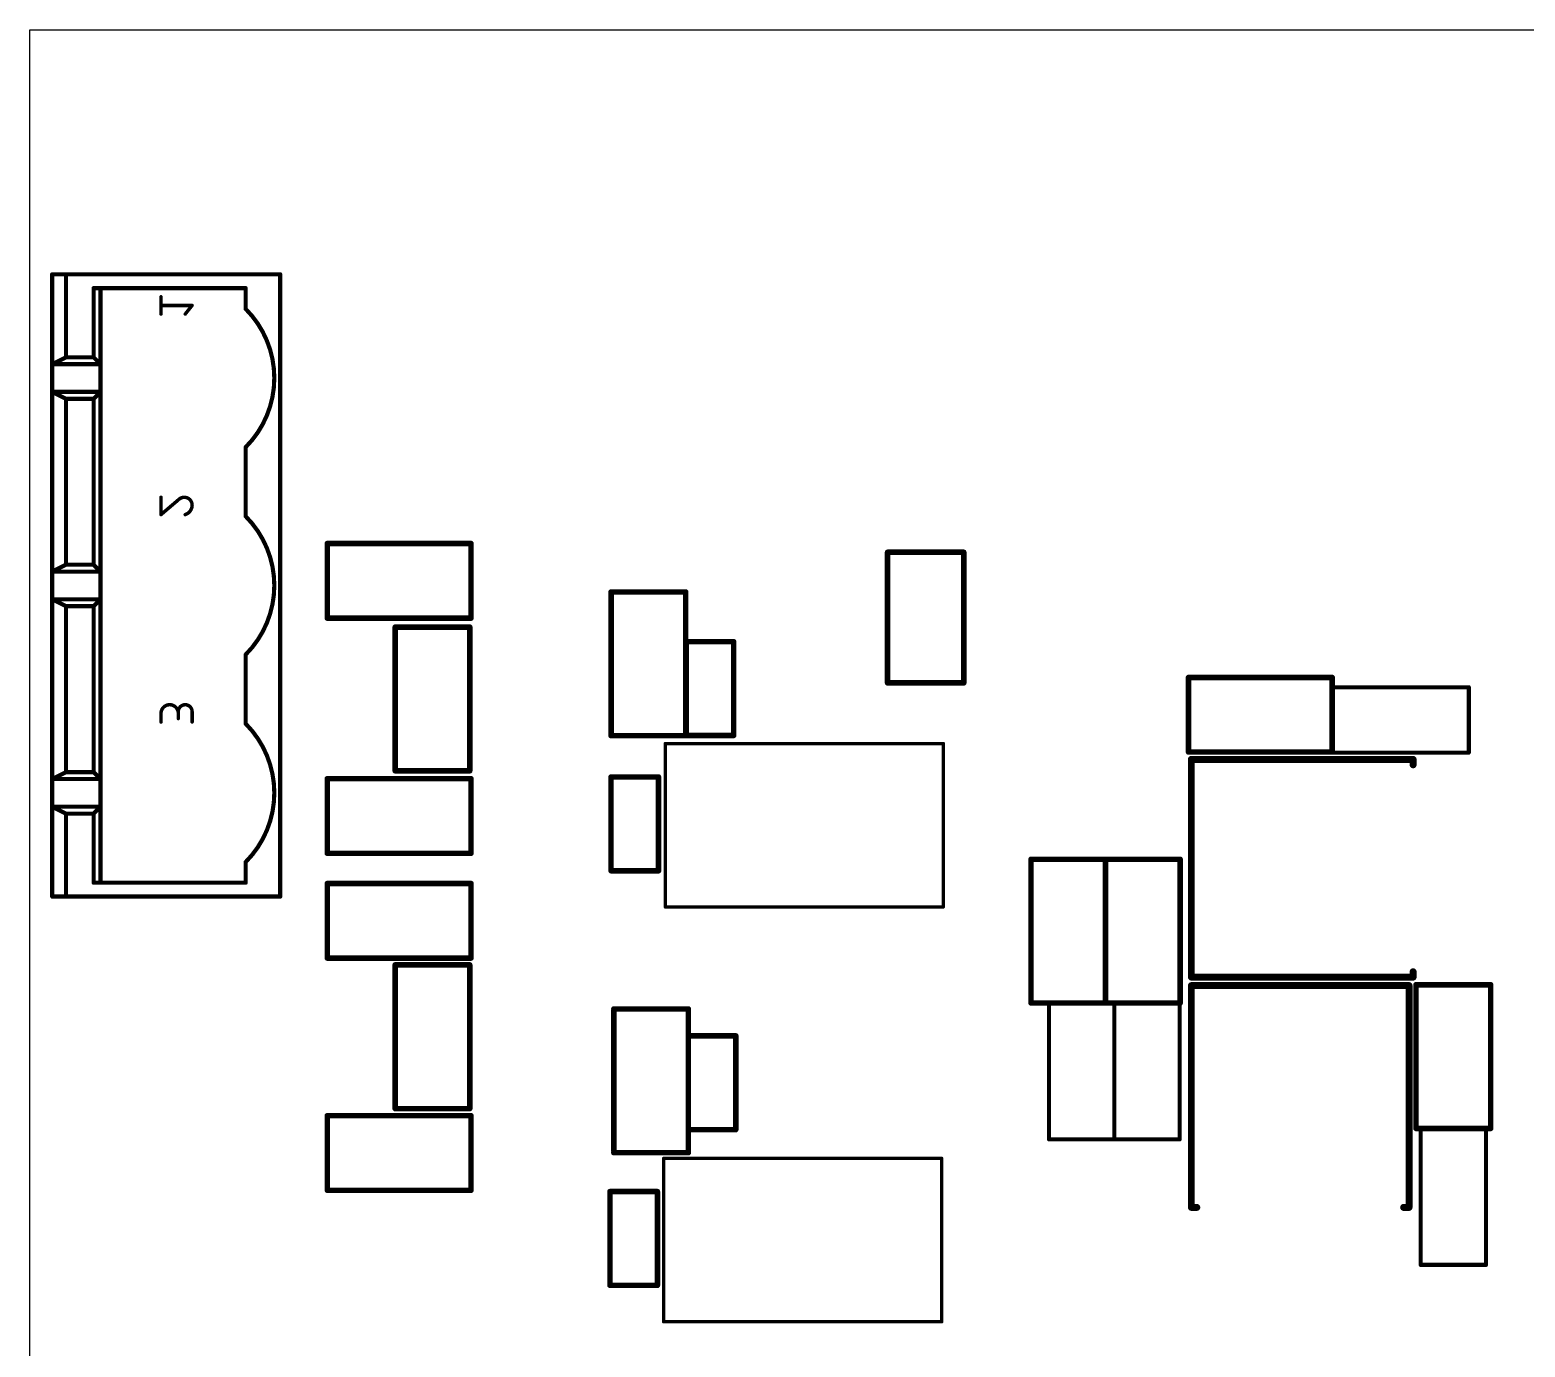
# Model space of a CAD drawing. Extents: x 0 to 96.5, y 0 to 86.8.
# Drawn here: x 0 to 54.9, y 38.4 to 86.8 of the extents above; entities that cross this region are included whole.
import ezdxf

# ---------------------------------------------------------------- set-up
doc = ezdxf.new("R2010")
doc.units = 0
doc.layers.add('22', color=20, linetype='CONTINUOUS')
doc.layers.add('3', color=63, linetype='CONTINUOUS')

msp = doc.modelspace()

# ---------------------------------------------------------------- linework, layer by layer
at = {"layer": '22'}
for points, const_width in [([(1.326, 77.79), (0.818, 77.79)], 0.1524), ([(0.818, 77.79), (0.818, 74.488)], 0.1524), ([(9.2, 77.79), (1.326, 77.79)], 0.1524), ([(1.326, 77.79), (1.326, 74.742)], 0.1524), ([(9.2, 54.93), (9.2, 77.79)], 0.1524), ([(2.596, 77.282), (2.342, 77.282)], 0.1524), ([(2.342, 77.282), (2.342, 74.742)], 0.1524), ([(2.596, 77.282), (2.596, 74.488)], 0.1524), ([(7.93, 77.282), (2.596, 77.282)], 0.1524), ([(4.8185, 76.3295), (4.8185, 76.9645)], 0.127), ([(7.93, 76.52), (7.93, 77.282)], 0.1524), ([(5.9615, 76.647), (4.8185, 76.647)], 0.127), ([(5.7075, 76.3295), (5.9615, 76.647)], 0.127), ([(1.326, 74.742), (0.818, 74.488)], 0.1524), ([(2.342, 74.742), (1.326, 74.742)], 0.1524), ([(2.342, 74.742), (2.596, 74.488)], 0.1524), ([(0.818, 74.488), (0.818, 73.472)], 0.1524), ([(2.596, 74.488), (0.818, 74.488)], 0.1524), ([(2.596, 74.488), (2.596, 73.472)], 0.1524), ([(0.818, 73.472), (0.818, 66.868)], 0.1524), ([(0.818, 73.472), (2.596, 73.472)], 0.1524), ([(1.326, 73.218), (0.818, 73.472)], 0.1524), ([(2.342, 73.218), (1.326, 73.218)], 0.1524), ([(1.326, 73.218), (1.326, 67.122)], 0.1524), ([(2.342, 73.218), (2.596, 73.472)], 0.1524), ([(2.342, 67.122), (2.342, 73.218)], 0.1524), ([(2.596, 73.472), (2.596, 66.868)], 0.1524), ([(7.93, 68.9), (7.93, 71.44)], 0.1524), ([(4.8185, 68.9635), (4.8185, 69.5985)], 0.127), ([(5.4535, 69.5033), (4.8185, 68.9635)], 0.127), ([(16.21, 67.9), (10.93, 67.9)], 0.2032), ([(10.93, 67.9), (10.93, 65.16)], 0.2032), ([(16.21, 65.16), (16.21, 67.9)], 0.2032), ([(34.32, 67.58), (31.52, 67.58)], 0.2032), ([(31.52, 67.58), (31.52, 62.78)], 0.2032), ([(34.32, 62.78), (34.32, 67.58)], 0.2032), ([(1.326, 67.122), (0.818, 66.868)], 0.1524), ([(1.326, 67.122), (2.342, 67.122)], 0.1524), ([(2.342, 67.122), (2.596, 66.868)], 0.1524), ([(0.818, 66.868), (0.818, 65.852)], 0.1524), ([(2.596, 66.868), (0.818, 66.868)], 0.1524), ([(2.596, 66.868), (2.596, 65.852)], 0.1524), ([(24.1, 66.12), (21.36, 66.12)], 0.2032), ([(21.36, 66.053), (21.36, 60.907)], 0.2032), ([(21.36, 66.12), (21.36, 66.053)], 0.15), ([(24.1, 60.84), (24.1, 66.053)], 0.2032), ([(24.1, 66.053), (24.1, 66.12)], 0.15), ([(0.818, 65.852), (0.818, 59.248)], 0.1524), ([(2.596, 65.852), (0.818, 65.852)], 0.1524), ([(0.818, 65.852), (1.326, 65.598)], 0.1524), ([(1.326, 65.598), (2.342, 65.598)], 0.1524), ([(1.326, 65.598), (1.326, 59.502)], 0.1524), ([(2.342, 65.598), (2.596, 65.852)], 0.1524), ([(2.342, 59.502), (2.342, 65.598)], 0.1524), ([(2.596, 65.852), (2.596, 59.248)], 0.1524), ([(10.93, 65.16), (16.21, 65.16)], 0.2032), ([(16.165, 64.83), (13.425, 64.83)], 0.2032), ([(13.425, 64.83), (13.425, 59.55)], 0.2032), ([(16.165, 59.55), (16.165, 64.83)], 0.2032), ([(25.863, 64.293), (24.117, 64.293)], 0.2), ([(24.117, 64.293), (24.117, 60.847)], 0.2), ([(25.863, 60.847), (25.863, 64.293)], 0.2), ([(7.93, 61.28), (7.93, 63.82)], 0.1524), ([(31.52, 62.78), (34.32, 62.78)], 0.2032), ([(47.86, 62.98), (42.58, 62.98)], 0.2032), ([(42.58, 62.98), (42.58, 60.24)], 0.2032), ([(47.86, 60.24), (47.86, 62.98)], 0.2032), ([(52.88, 62.62), (47.88, 62.62)], 0.1524), ([(47.88, 62.62), (47.88, 60.22)], 0.1524), ([(52.88, 60.22), (52.88, 62.62)], 0.1524), ([(4.8185, 61.3435), (4.8185, 61.661)], 0.127), ([(5.4535, 61.7245), (5.4535, 61.4705)], 0.127), ([(5.9615, 61.3435), (5.9615, 61.7245)], 0.127), ([(21.36, 60.84), (24.1, 60.84)], 0.2032), ([(21.36, 60.907), (21.36, 60.84)], 0.15), ([(23.352, 54.55), (23.352, 60.55)], 0.127), ([(23.352, 60.55), (33.568, 60.55)], 0.127), ([(24.117, 60.847), (25.863, 60.847)], 0.2), ([(33.568, 60.55), (33.568, 54.55)], 0.127), ([(42.58, 60.24), (47.86, 60.24)], 0.2032), ([(50.835, 59.97), (42.685, 59.97)], 0.254), ([(42.685, 59.97), (42.685, 51.97)], 0.254), ([(47.88, 60.22), (52.88, 60.22)], 0.1524), ([(50.835, 59.97), (50.835, 59.77)], 0.254), ([(1.326, 59.502), (0.818, 59.248)], 0.1524), ([(1.326, 59.502), (2.342, 59.502)], 0.1524), ([(2.342, 59.502), (2.596, 59.248)], 0.1524), ([(16.21, 59.26), (10.93, 59.26)], 0.2032), ([(10.93, 59.26), (10.93, 56.52)], 0.2032), ([(13.425, 59.55), (16.165, 59.55)], 0.2032), ([(16.21, 56.52), (16.21, 59.26)], 0.2032), ([(23.103, 59.323), (21.357, 59.323)], 0.2), ([(21.357, 59.323), (21.357, 55.877)], 0.2), ([(23.103, 55.877), (23.103, 59.323)], 0.2), ([(0.818, 59.248), (0.818, 58.232)], 0.1524), ([(2.596, 59.248), (0.818, 59.248)], 0.1524), ([(2.596, 59.248), (2.596, 58.232)], 0.1524), ([(0.818, 58.232), (0.818, 54.93)], 0.1524), ([(2.596, 58.232), (0.818, 58.232)], 0.1524), ([(0.818, 58.232), (1.326, 57.978)], 0.1524), ([(2.342, 57.978), (2.596, 58.232)], 0.1524), ([(2.596, 58.232), (2.596, 55.438)], 0.1524), ([(1.326, 57.978), (1.326, 54.93)], 0.1524), ([(1.326, 57.978), (2.342, 57.978)], 0.1524), ([(2.342, 57.978), (2.342, 55.438)], 0.1524), ([(10.93, 56.52), (16.21, 56.52)], 0.2032), ([(7.93, 55.438), (7.93, 56.2)], 0.1524), ([(36.7923, 56.3), (36.7923, 51.02)], 0.2032), ([(39.5323, 56.3), (36.7923, 56.3)], 0.2032), ([(39.5323, 56.3), (39.5323, 51.02)], 0.2032), ([(42.2723, 56.3), (39.5323, 56.3)], 0.2032), ([(39.5323, 51.02), (39.5323, 56.3)], 0.2032), ([(42.2723, 51.02), (42.2723, 56.3)], 0.2032), ([(2.342, 55.438), (2.596, 55.438)], 0.1524), ([(2.596, 55.438), (7.93, 55.438)], 0.1524), ([(16.21, 55.41), (10.93, 55.41)], 0.2032), ([(10.93, 55.41), (10.93, 52.67)], 0.2032), ([(16.21, 52.67), (16.21, 55.41)], 0.2032), ([(21.357, 55.877), (23.103, 55.877)], 0.2), ([(1.326, 54.93), (0.818, 54.93)], 0.1524), ([(9.2, 54.93), (1.326, 54.93)], 0.1524), ([(33.568, 54.55), (23.352, 54.55)], 0.127), ([(10.93, 52.67), (16.21, 52.67)], 0.2032), ([(16.165, 52.42), (13.425, 52.42)], 0.2032), ([(13.425, 52.42), (13.425, 47.14)], 0.2032), ([(16.165, 47.14), (16.165, 52.42)], 0.2032), ([(50.835, 51.97), (50.835, 52.17)], 0.254), ([(42.685, 51.97), (50.835, 51.97)], 0.254), ([(50.685, 51.66), (42.685, 51.66)], 0.254), ([(42.685, 51.66), (42.685, 43.51)], 0.254), ([(50.685, 43.51), (50.685, 51.66)], 0.254), ([(50.9427, 51.69), (50.9427, 46.41)], 0.2032), ([(53.6827, 51.69), (50.9427, 51.69)], 0.2032), ([(53.6827, 46.41), (53.6827, 51.69)], 0.2032), ([(36.7923, 51.02), (39.5323, 51.02)], 0.2032), ([(39.5323, 51.02), (42.2723, 51.02)], 0.2032), ([(24.2, 50.8), (21.46, 50.8)], 0.2032), ([(21.46, 50.733), (21.46, 45.587)], 0.2032), ([(21.46, 50.8), (21.46, 50.733)], 0.15), ([(24.2, 45.52), (24.2, 50.733)], 0.2032), ([(24.2, 50.733), (24.2, 50.8)], 0.15), ([(37.4523, 51.01), (37.4523, 46.01)], 0.1524), ([(39.8523, 51.01), (37.4523, 51.01)], 0.1524), ([(39.8523, 51.01), (39.8523, 46.01)], 0.1524), ([(42.2523, 51.01), (39.8523, 51.01)], 0.1524), ([(39.8523, 46.01), (39.8523, 51.01)], 0.1524), ([(42.2523, 46.01), (42.2523, 51.01)], 0.1524), ([(25.943, 49.813), (24.197, 49.813)], 0.2), ([(24.197, 49.813), (24.197, 46.367)], 0.2), ([(25.943, 46.367), (25.943, 49.813)], 0.2), ([(16.21, 46.88), (10.93, 46.88)], 0.2032), ([(10.93, 46.88), (10.93, 44.14)], 0.2032), ([(13.425, 47.14), (16.165, 47.14)], 0.2032), ([(16.21, 44.14), (16.21, 46.88)], 0.2032), ([(24.197, 46.367), (25.943, 46.367)], 0.2), ([(50.9427, 46.41), (53.6827, 46.41)], 0.2032), ([(51.1127, 46.4), (51.1127, 41.4)], 0.1524), ([(53.5127, 46.4), (51.1127, 46.4)], 0.1524), ([(53.5127, 41.4), (53.5127, 46.4)], 0.1524), ([(21.46, 45.52), (24.2, 45.52)], 0.2032), ([(21.46, 45.587), (21.46, 45.52)], 0.15), ([(37.4523, 46.01), (39.8523, 46.01)], 0.1524), ([(39.8523, 46.01), (42.2523, 46.01)], 0.1524), ([(23.292, 39.31), (23.292, 45.31)], 0.127), ([(23.292, 45.31), (33.508, 45.31)], 0.127), ([(33.508, 45.31), (33.508, 39.31)], 0.127), ([(10.93, 44.14), (16.21, 44.14)], 0.2032), ([(23.063, 44.093), (21.317, 44.093)], 0.2), ([(21.317, 44.093), (21.317, 40.647)], 0.2), ([(23.063, 40.647), (23.063, 44.093)], 0.2), ([(42.685, 43.51), (42.885, 43.51)], 0.254), ([(50.685, 43.51), (50.485, 43.51)], 0.254), ([(51.1127, 41.4), (53.5127, 41.4)], 0.1524), ([(21.317, 40.647), (23.063, 40.647)], 0.2), ([(33.508, 39.31), (23.292, 39.31)], 0.127)]:
    msp.add_lwpolyline(points, dxfattribs=dict(at, const_width=const_width))
for points, const_width in [([(0.818, 77.8281, 1), (0.818, 77.7519)], 0.0762), ([(0.8561, 77.79, 1), (0.7799, 77.79)], 0.0762), ([(1.326, 77.8281, 1), (1.326, 77.7519)], 0.0762), ([(1.3641, 77.79, 1), (1.2879, 77.79)], 0.0762), ([(1.326, 77.7519, 1), (1.326, 77.8281)], 0.0762), ([(9.2381, 77.79, 1), (9.1619, 77.79)], 0.0762), ([(9.2, 77.7519, 1), (9.2, 77.8281)], 0.0762), ([(2.342, 77.3201, 1), (2.342, 77.2439)], 0.0762), ([(2.3801, 77.282, 1), (2.3039, 77.282)], 0.0762), ([(2.6341, 77.282, 1), (2.5579, 77.282)], 0.0762), ([(2.596, 77.3201, 1), (2.596, 77.2439)], 0.0762), ([(2.596, 77.2439, 1), (2.596, 77.3201)], 0.0762), ([(4.8502, 76.9645, 1), (4.7868, 76.9645)], 0.0635), ([(7.9681, 77.282, 1), (7.8919, 77.282)], 0.0762), ([(7.93, 77.2439, 1), (7.93, 77.3201)], 0.0762), ([(4.8185, 76.6788, 1), (4.8185, 76.6153)], 0.0635), ([(5.6827, 76.3493, 1), (5.7323, 76.3097)], 0.0635), ([(5.9863, 76.6272, 1), (5.9367, 76.6668)], 0.0635), ([(5.9615, 76.6153, 1), (5.9615, 76.6788)], 0.0635), ([(7.93, 71.44, 0.4142), (7.93, 76.52)], 0.1524), ([(7.8919, 76.52, 1), (7.9681, 76.52)], 0.0762), ([(7.9569, 76.5469, 1), (7.9031, 76.4931)], 0.0762), ([(4.7868, 76.3295, 1), (4.8502, 76.3295)], 0.0635), ([(1.326, 74.7801, 1), (1.326, 74.7039)], 0.0762), ([(1.2879, 74.742, 1), (1.3641, 74.742)], 0.0762), ([(1.343, 74.7079, 1), (1.309, 74.7761)], 0.0762), ([(2.3039, 74.742, 1), (2.3801, 74.742)], 0.0762), ([(2.3689, 74.7689, 1), (2.3151, 74.7151)], 0.0762), ([(2.342, 74.7039, 1), (2.342, 74.7801)], 0.0762), ([(0.8561, 74.488, 1), (0.7799, 74.488)], 0.0762), ([(0.818, 74.5261, 1), (0.818, 74.4499)], 0.0762), ([(0.801, 74.5221, 1), (0.835, 74.4539)], 0.0762), ([(0.7799, 74.488, 1), (0.8561, 74.488)], 0.0762), ([(2.6341, 74.488, 1), (2.5579, 74.488)], 0.0762), ([(2.5579, 74.488, 1), (2.6341, 74.488)], 0.0762), ([(2.5691, 74.4611, 1), (2.6229, 74.5149)], 0.0762), ([(2.596, 74.4499, 1), (2.596, 74.5261)], 0.0762), ([(0.8561, 73.472, 1), (0.7799, 73.472)], 0.0762), ([(0.818, 73.5101, 1), (0.818, 73.4339)], 0.0762), ([(0.835, 73.5061, 1), (0.801, 73.4379)], 0.0762), ([(0.7799, 73.472, 1), (0.8561, 73.472)], 0.0762), ([(1.326, 73.2561, 1), (1.326, 73.1799)], 0.0762), ([(1.3641, 73.218, 1), (1.2879, 73.218)], 0.0762), ([(1.309, 73.1839, 1), (1.343, 73.2521)], 0.0762), ([(2.3801, 73.218, 1), (2.3039, 73.218)], 0.0762), ([(2.3151, 73.2449, 1), (2.3689, 73.1911)], 0.0762), ([(2.342, 73.1799, 1), (2.342, 73.2561)], 0.0762), ([(2.6341, 73.472, 1), (2.5579, 73.472)], 0.0762), ([(2.5579, 73.472, 1), (2.6341, 73.472)], 0.0762), ([(2.6229, 73.4451, 1), (2.5691, 73.4989)], 0.0762), ([(2.596, 73.4339, 1), (2.596, 73.5101)], 0.0762), ([(7.9681, 71.44, 1), (7.8919, 71.44)], 0.0762), ([(7.9031, 71.4669, 1), (7.9569, 71.4131)], 0.0762), ([(4.8502, 69.5985, 1), (4.7868, 69.5985)], 0.0635), ([(5.6757, 69.5985, 0.2053), (5.4535, 69.5033)], 0.127), ([(5.4305, 69.5251, 1), (5.4765, 69.4814)], 0.0635), ([(5.4741, 69.4791, 1), (5.4329, 69.5274)], 0.0635), ([(5.6757, 69.6303, 1), (5.6757, 69.5667)], 0.0635), ([(5.9615, 69.3128, 0.4142), (5.6757, 69.5985)], 0.127), ([(5.6757, 69.5668, 1), (5.6758, 69.6302)], 0.0635), ([(5.7075, 68.9635, 0.3252), (5.9615, 69.3128)], 0.127), ([(5.9932, 69.3128, 1), (5.9298, 69.3127)], 0.0635), ([(5.9298, 69.3128, 1), (5.9932, 69.3128)], 0.0635), ([(4.7979, 68.9877, 1), (4.8391, 68.9393)], 0.0635), ([(4.7868, 68.9635, 1), (4.8502, 68.9635)], 0.0635), ([(5.6977, 68.9937, 1), (5.7173, 68.9333)], 0.0635), ([(7.93, 63.82, 0.4142), (7.93, 68.9)], 0.1524), ([(7.8919, 68.9, 1), (7.9681, 68.9)], 0.0762), ([(7.9569, 68.9269, 1), (7.9031, 68.8731)], 0.0762), ([(10.93, 67.9508, 1), (10.93, 67.8492)], 0.1016), ([(10.9808, 67.9, 1), (10.8792, 67.9)], 0.1016), ([(16.2608, 67.9, 1), (16.1592, 67.9)], 0.1016), ([(16.21, 67.8492, 1), (16.21, 67.9508)], 0.1016), ([(31.52, 67.6308, 1), (31.52, 67.5292)], 0.1016), ([(31.5708, 67.58, 1), (31.4692, 67.58)], 0.1016), ([(34.3708, 67.58, 1), (34.2692, 67.58)], 0.1016), ([(34.32, 67.5292, 1), (34.32, 67.6308)], 0.1016), ([(1.326, 67.1601, 1), (1.326, 67.0839)], 0.0762), ([(1.2879, 67.122, 1), (1.3641, 67.122)], 0.0762), ([(1.343, 67.0879, 1), (1.309, 67.1561)], 0.0762), ([(2.3039, 67.122, 1), (2.3801, 67.122)], 0.0762), ([(2.3689, 67.1489, 1), (2.3151, 67.0951)], 0.0762), ([(2.342, 67.0839, 1), (2.342, 67.1601)], 0.0762), ([(0.8561, 66.868, 1), (0.7799, 66.868)], 0.0762), ([(0.818, 66.9061, 1), (0.818, 66.8299)], 0.0762), ([(0.801, 66.9021, 1), (0.835, 66.8339)], 0.0762), ([(0.7799, 66.868, 1), (0.8561, 66.868)], 0.0762), ([(2.6341, 66.868, 1), (2.5579, 66.868)], 0.0762), ([(2.5579, 66.868, 1), (2.6341, 66.868)], 0.0762), ([(2.5691, 66.8411, 1), (2.6229, 66.8949)], 0.0762), ([(2.596, 66.8299, 1), (2.596, 66.9061)], 0.0762), ([(21.36, 66.1708, 1), (21.36, 66.0692)], 0.1016), ([(21.4108, 66.053, 1), (21.3092, 66.053)], 0.1016), ([(21.3975, 66.12, 1), (21.3225, 66.12)], 0.075), ([(21.3225, 66.053, 1), (21.3975, 66.053)], 0.075), ([(24.1508, 66.053, 1), (24.0492, 66.053)], 0.1016), ([(24.1375, 66.12, 1), (24.0625, 66.12)], 0.075), ([(24.0625, 66.053, 1), (24.1375, 66.053)], 0.075), ([(24.1, 66.0692, 1), (24.1, 66.1708)], 0.1016), ([(0.8561, 65.852, 1), (0.7799, 65.852)], 0.0762), ([(0.818, 65.8901, 1), (0.818, 65.8139)], 0.0762), ([(0.835, 65.8861, 1), (0.801, 65.8179)], 0.0762), ([(0.7799, 65.852, 1), (0.8561, 65.852)], 0.0762), ([(1.326, 65.6361, 1), (1.326, 65.5599)], 0.0762), ([(1.3641, 65.598, 1), (1.2879, 65.598)], 0.0762), ([(1.309, 65.5639, 1), (1.343, 65.6321)], 0.0762), ([(2.3801, 65.598, 1), (2.3039, 65.598)], 0.0762), ([(2.3151, 65.6249, 1), (2.3689, 65.5711)], 0.0762), ([(2.342, 65.5599, 1), (2.342, 65.6361)], 0.0762), ([(2.6341, 65.852, 1), (2.5579, 65.852)], 0.0762), ([(2.5579, 65.852, 1), (2.6341, 65.852)], 0.0762), ([(2.6229, 65.8251, 1), (2.5691, 65.8789)], 0.0762), ([(2.596, 65.8139, 1), (2.596, 65.8901)], 0.0762), ([(10.93, 65.2108, 1), (10.93, 65.1092)], 0.1016), ([(10.8792, 65.16, 1), (10.9808, 65.16)], 0.1016), ([(13.425, 64.8808, 1), (13.425, 64.7792)], 0.1016), ([(13.4758, 64.83, 1), (13.3742, 64.83)], 0.1016), ([(16.2158, 64.83, 1), (16.1142, 64.83)], 0.1016), ([(16.1592, 65.16, 1), (16.2608, 65.16)], 0.1016), ([(16.165, 64.7792, 1), (16.165, 64.8808)], 0.1016), ([(16.21, 65.1092, 1), (16.21, 65.2108)], 0.1016), ([(24.117, 64.343, 1), (24.117, 64.243)], 0.1), ([(24.167, 64.293, 1), (24.067, 64.293)], 0.1), ([(25.913, 64.293, 1), (25.813, 64.293)], 0.1), ([(25.863, 64.243, 1), (25.863, 64.343)], 0.1), ([(7.9681, 63.82, 1), (7.8919, 63.82)], 0.0762), ([(7.9031, 63.8469, 1), (7.9569, 63.7931)], 0.0762), ([(31.52, 62.8308, 1), (31.52, 62.7292)], 0.1016), ([(31.4692, 62.78, 1), (31.5708, 62.78)], 0.1016), ([(34.2692, 62.78, 1), (34.3708, 62.78)], 0.1016), ([(34.32, 62.7292, 1), (34.32, 62.8308)], 0.1016), ([(42.58, 63.0308, 1), (42.58, 62.9292)], 0.1016), ([(42.6308, 62.98, 1), (42.5292, 62.98)], 0.1016), ([(47.9108, 62.98, 1), (47.8092, 62.98)], 0.1016), ([(47.88, 62.6581, 1), (47.88, 62.5819)], 0.0762), ([(47.9181, 62.62, 1), (47.8419, 62.62)], 0.0762), ([(47.86, 62.9292, 1), (47.86, 63.0308)], 0.1016), ([(52.9181, 62.62, 1), (52.8419, 62.62)], 0.0762), ([(52.88, 62.5819, 1), (52.88, 62.6581)], 0.0762), ([(5.4535, 61.661, 1), (4.8185, 61.661)], 0.127), ([(4.8502, 61.661, 1), (4.7868, 61.661)], 0.0635), ([(4.7868, 61.661, 1), (4.8502, 61.661)], 0.0635), ([(5.9615, 61.7245, 1), (5.4535, 61.7245)], 0.127), ([(5.4852, 61.7245, 1), (5.4218, 61.7245)], 0.0635), ([(5.4218, 61.7245, 1), (5.4852, 61.7245)], 0.0635), ([(5.4218, 61.661, 1), (5.4852, 61.661)], 0.0635), ([(5.9932, 61.7245, 1), (5.9298, 61.7245)], 0.0635), ([(5.9298, 61.7245, 1), (5.9932, 61.7245)], 0.0635), ([(4.7868, 61.3435, 1), (4.8502, 61.3435)], 0.0635), ([(5.4218, 61.4705, 1), (5.4852, 61.4705)], 0.0635), ([(5.9298, 61.3435, 1), (5.9932, 61.3435)], 0.0635), ([(7.93, 56.2, 0.4142), (7.93, 61.28)], 0.1524), ([(7.8919, 61.28, 1), (7.9681, 61.28)], 0.0762), ([(7.9569, 61.3069, 1), (7.9031, 61.2531)], 0.0762), ([(21.3092, 60.907, 1), (21.4108, 60.907)], 0.1016), ([(21.36, 60.8908, 1), (21.36, 60.7892)], 0.1016), ([(21.3975, 60.907, 1), (21.3225, 60.907)], 0.075), ([(21.3225, 60.84, 1), (21.3975, 60.84)], 0.075), ([(23.352, 60.5818, 1), (23.352, 60.5183)], 0.0635), ([(23.3837, 60.55, 1), (23.3203, 60.55)], 0.0635), ([(24.0492, 60.84, 1), (24.1508, 60.84)], 0.1016), ([(24.117, 60.897, 1), (24.117, 60.797)], 0.1), ([(24.067, 60.847, 1), (24.167, 60.847)], 0.1), ([(24.1, 60.7892, 1), (24.1, 60.8908)], 0.1016), ([(25.813, 60.847, 1), (25.913, 60.847)], 0.1), ([(25.863, 60.797, 1), (25.863, 60.897)], 0.1), ([(33.5998, 60.55, 1), (33.5363, 60.55)], 0.0635), ([(33.568, 60.5183, 1), (33.568, 60.5818)], 0.0635), ([(42.58, 60.2908, 1), (42.58, 60.1892)], 0.1016), ([(42.5292, 60.24, 1), (42.6308, 60.24)], 0.1016), ([(42.685, 60.0335, 1), (42.685, 59.9065)], 0.127), ([(42.7485, 59.97, 1), (42.6215, 59.97)], 0.127), ([(47.8092, 60.24, 1), (47.9108, 60.24)], 0.1016), ([(47.88, 60.2581, 1), (47.88, 60.1819)], 0.0762), ([(47.8419, 60.22, 1), (47.9181, 60.22)], 0.0762), ([(47.86, 60.1892, 1), (47.86, 60.2908)], 0.1016), ([(50.8985, 59.97, 1), (50.7715, 59.97)], 0.127), ([(50.835, 59.9065, 1), (50.835, 60.0335)], 0.127), ([(52.8419, 60.22, 1), (52.9181, 60.22)], 0.0762), ([(52.88, 60.1819, 1), (52.88, 60.2581)], 0.0762), ([(1.326, 59.5401, 1), (1.326, 59.4639)], 0.0762), ([(1.2879, 59.502, 1), (1.3641, 59.502)], 0.0762), ([(1.343, 59.4679, 1), (1.309, 59.5361)], 0.0762), ([(2.3039, 59.502, 1), (2.3801, 59.502)], 0.0762), ([(2.3689, 59.5289, 1), (2.3151, 59.4751)], 0.0762), ([(2.342, 59.4639, 1), (2.342, 59.5401)], 0.0762), ([(10.93, 59.3108, 1), (10.93, 59.2092)], 0.1016), ([(10.9808, 59.26, 1), (10.8792, 59.26)], 0.1016), ([(13.425, 59.6008, 1), (13.425, 59.4992)], 0.1016), ([(13.3742, 59.55, 1), (13.4758, 59.55)], 0.1016), ([(16.1142, 59.55, 1), (16.2158, 59.55)], 0.1016), ([(16.2608, 59.26, 1), (16.1592, 59.26)], 0.1016), ([(16.165, 59.4992, 1), (16.165, 59.6008)], 0.1016), ([(16.21, 59.2092, 1), (16.21, 59.3108)], 0.1016), ([(21.357, 59.373, 1), (21.357, 59.273)], 0.1), ([(21.407, 59.323, 1), (21.307, 59.323)], 0.1), ([(23.153, 59.323, 1), (23.053, 59.323)], 0.1), ([(23.103, 59.273, 1), (23.103, 59.373)], 0.1), ([(50.7715, 59.77, 1), (50.8985, 59.77)], 0.127), ([(0.8561, 59.248, 1), (0.7799, 59.248)], 0.0762), ([(0.818, 59.2861, 1), (0.818, 59.2099)], 0.0762), ([(0.801, 59.2821, 1), (0.835, 59.2139)], 0.0762), ([(0.7799, 59.248, 1), (0.8561, 59.248)], 0.0762), ([(2.6341, 59.248, 1), (2.5579, 59.248)], 0.0762), ([(2.5579, 59.248, 1), (2.6341, 59.248)], 0.0762), ([(2.5691, 59.2211, 1), (2.6229, 59.2749)], 0.0762), ([(2.596, 59.2099, 1), (2.596, 59.2861)], 0.0762), ([(0.8561, 58.232, 1), (0.7799, 58.232)], 0.0762), ([(0.818, 58.2701, 1), (0.818, 58.1939)], 0.0762), ([(0.835, 58.2661, 1), (0.801, 58.1979)], 0.0762), ([(0.7799, 58.232, 1), (0.8561, 58.232)], 0.0762), ([(2.6341, 58.232, 1), (2.5579, 58.232)], 0.0762), ([(2.5579, 58.232, 1), (2.6341, 58.232)], 0.0762), ([(2.6229, 58.2051, 1), (2.5691, 58.2589)], 0.0762), ([(2.596, 58.1939, 1), (2.596, 58.2701)], 0.0762), ([(1.3641, 57.978, 1), (1.2879, 57.978)], 0.0762), ([(1.326, 58.0161, 1), (1.326, 57.9399)], 0.0762), ([(1.309, 57.9439, 1), (1.343, 58.0121)], 0.0762), ([(2.3801, 57.978, 1), (2.3039, 57.978)], 0.0762), ([(2.3151, 58.0049, 1), (2.3689, 57.9511)], 0.0762), ([(2.342, 57.9399, 1), (2.342, 58.0161)], 0.0762), ([(10.93, 56.5708, 1), (10.93, 56.4692)], 0.1016), ([(16.21, 56.4692, 1), (16.21, 56.5708)], 0.1016), ([(7.9681, 56.2, 1), (7.8919, 56.2)], 0.0762), ([(7.9031, 56.2269, 1), (7.9569, 56.1731)], 0.0762), ([(10.8792, 56.52, 1), (10.9808, 56.52)], 0.1016), ([(16.1592, 56.52, 1), (16.2608, 56.52)], 0.1016), ([(36.8431, 56.3, 1), (36.7415, 56.3)], 0.1016), ([(36.7923, 56.3508, 1), (36.7923, 56.2492)], 0.1016), ([(39.5831, 56.3, 1), (39.4815, 56.3)], 0.1016), ([(39.5323, 56.3508, 1), (39.5323, 56.2492)], 0.1016), ([(39.5831, 56.3, 1), (39.4815, 56.3)], 0.1016), ([(39.5323, 56.2492, 1), (39.5323, 56.3508)], 0.1016), ([(42.3231, 56.3, 1), (42.2215, 56.3)], 0.1016), ([(42.2723, 56.2492, 1), (42.2723, 56.3508)], 0.1016), ([(2.342, 55.4761, 1), (2.342, 55.3999)], 0.0762), ([(2.596, 55.4761, 1), (2.596, 55.3999)], 0.0762), ([(2.596, 55.3999, 1), (2.596, 55.4761)], 0.0762), ([(7.93, 55.3999, 1), (7.93, 55.4761)], 0.0762), ([(10.93, 55.4608, 1), (10.93, 55.3592)], 0.1016), ([(10.9808, 55.41, 1), (10.8792, 55.41)], 0.1016), ([(16.2608, 55.41, 1), (16.1592, 55.41)], 0.1016), ([(16.21, 55.3592, 1), (16.21, 55.4608)], 0.1016), ([(21.357, 55.927, 1), (21.357, 55.827)], 0.1), ([(21.307, 55.877, 1), (21.407, 55.877)], 0.1), ([(23.053, 55.877, 1), (23.153, 55.877)], 0.1), ([(23.103, 55.827, 1), (23.103, 55.927)], 0.1), ([(0.818, 54.9681, 1), (0.818, 54.8919)], 0.0762), ([(0.7799, 54.93, 1), (0.8561, 54.93)], 0.0762), ([(1.326, 54.9681, 1), (1.326, 54.8919)], 0.0762), ([(1.2879, 54.93, 1), (1.3641, 54.93)], 0.0762), ([(1.326, 54.8919, 1), (1.326, 54.9681)], 0.0762), ([(2.3039, 55.438, 1), (2.3801, 55.438)], 0.0762), ([(2.5579, 55.438, 1), (2.6341, 55.438)], 0.0762), ([(7.8919, 55.438, 1), (7.9681, 55.438)], 0.0762), ([(9.1619, 54.93, 1), (9.2381, 54.93)], 0.0762), ([(9.2, 54.8919, 1), (9.2, 54.9681)], 0.0762), ([(23.352, 54.5818, 1), (23.352, 54.5183)], 0.0635), ([(23.3203, 54.55, 1), (23.3837, 54.55)], 0.0635), ([(33.5363, 54.55, 1), (33.5998, 54.55)], 0.0635), ([(33.568, 54.5183, 1), (33.568, 54.5818)], 0.0635), ([(10.93, 52.7208, 1), (10.93, 52.6192)], 0.1016), ([(16.21, 52.6192, 1), (16.21, 52.7208)], 0.1016), ([(10.8792, 52.67, 1), (10.9808, 52.67)], 0.1016), ([(13.425, 52.4708, 1), (13.425, 52.3692)], 0.1016), ([(13.4758, 52.42, 1), (13.3742, 52.42)], 0.1016), ([(16.2158, 52.42, 1), (16.1142, 52.42)], 0.1016), ([(16.1592, 52.67, 1), (16.2608, 52.67)], 0.1016), ([(16.165, 52.3692, 1), (16.165, 52.4708)], 0.1016), ([(50.8985, 52.17, 1), (50.7715, 52.17)], 0.127), ([(42.685, 52.0335, 1), (42.685, 51.9065)], 0.127), ([(42.6215, 51.97, 1), (42.7485, 51.97)], 0.127), ([(42.685, 51.7235, 1), (42.685, 51.5965)], 0.127), ([(42.7485, 51.66, 1), (42.6215, 51.66)], 0.127), ([(50.7485, 51.66, 1), (50.6215, 51.66)], 0.127), ([(50.685, 51.5965, 1), (50.685, 51.7235)], 0.127), ([(50.7715, 51.97, 1), (50.8985, 51.97)], 0.127), ([(50.835, 51.9065, 1), (50.835, 52.0335)], 0.127), ([(50.9935, 51.69, 1), (50.8919, 51.69)], 0.1016), ([(50.9427, 51.7408, 1), (50.9427, 51.6392)], 0.1016), ([(53.7335, 51.69, 1), (53.6319, 51.69)], 0.1016), ([(53.6827, 51.6392, 1), (53.6827, 51.7408)], 0.1016), ([(36.7923, 51.0708, 1), (36.7923, 50.9692)], 0.1016), ([(39.5323, 51.0708, 1), (39.5323, 50.9692)], 0.1016), ([(39.5323, 50.9692, 1), (39.5323, 51.0708)], 0.1016), ([(42.2723, 50.9692, 1), (42.2723, 51.0708)], 0.1016), ([(21.46, 50.8508, 1), (21.46, 50.7492)], 0.1016), ([(21.5108, 50.733, 1), (21.4092, 50.733)], 0.1016), ([(21.4975, 50.8, 1), (21.4225, 50.8)], 0.075), ([(21.4225, 50.733, 1), (21.4975, 50.733)], 0.075), ([(24.2508, 50.733, 1), (24.1492, 50.733)], 0.1016), ([(24.2375, 50.8, 1), (24.1625, 50.8)], 0.075), ([(24.1625, 50.733, 1), (24.2375, 50.733)], 0.075), ([(24.2, 50.7492, 1), (24.2, 50.8508)], 0.1016), ([(36.7415, 51.02, 1), (36.8431, 51.02)], 0.1016), ([(37.4904, 51.01, 1), (37.4142, 51.01)], 0.0762), ([(37.4523, 51.0481, 1), (37.4523, 50.9719)], 0.0762), ([(39.4815, 51.02, 1), (39.5831, 51.02)], 0.1016), ([(39.4815, 51.02, 1), (39.5831, 51.02)], 0.1016), ([(39.8904, 51.01, 1), (39.8142, 51.01)], 0.0762), ([(39.8523, 51.0481, 1), (39.8523, 50.9719)], 0.0762), ([(39.8904, 51.01, 1), (39.8142, 51.01)], 0.0762), ([(39.8523, 50.9719, 1), (39.8523, 51.0481)], 0.0762), ([(42.2215, 51.02, 1), (42.3231, 51.02)], 0.1016), ([(42.2904, 51.01, 1), (42.2142, 51.01)], 0.0762), ([(42.2523, 50.9719, 1), (42.2523, 51.0481)], 0.0762), ([(24.197, 49.863, 1), (24.197, 49.763)], 0.1), ([(24.247, 49.813, 1), (24.147, 49.813)], 0.1), ([(25.993, 49.813, 1), (25.893, 49.813)], 0.1), ([(25.943, 49.763, 1), (25.943, 49.863)], 0.1), ([(10.93, 46.9308, 1), (10.93, 46.8292)], 0.1016), ([(10.9808, 46.88, 1), (10.8792, 46.88)], 0.1016), ([(13.425, 47.1908, 1), (13.425, 47.0892)], 0.1016), ([(13.3742, 47.14, 1), (13.4758, 47.14)], 0.1016), ([(16.1142, 47.14, 1), (16.2158, 47.14)], 0.1016), ([(16.2608, 46.88, 1), (16.1592, 46.88)], 0.1016), ([(16.165, 47.0892, 1), (16.165, 47.1908)], 0.1016), ([(16.21, 46.8292, 1), (16.21, 46.9308)], 0.1016), ([(24.197, 46.417, 1), (24.197, 46.317)], 0.1), ([(24.147, 46.367, 1), (24.247, 46.367)], 0.1), ([(25.893, 46.367, 1), (25.993, 46.367)], 0.1), ([(25.943, 46.317, 1), (25.943, 46.417)], 0.1), ([(50.9427, 46.4608, 1), (50.9427, 46.3592)], 0.1016), ([(50.8919, 46.41, 1), (50.9935, 46.41)], 0.1016), ([(51.1508, 46.4, 1), (51.0746, 46.4)], 0.0762), ([(51.1127, 46.4381, 1), (51.1127, 46.3619)], 0.0762), ([(53.5508, 46.4, 1), (53.4746, 46.4)], 0.0762), ([(53.5127, 46.3619, 1), (53.5127, 46.4381)], 0.0762), ([(53.6319, 46.41, 1), (53.7335, 46.41)], 0.1016), ([(53.6827, 46.3592, 1), (53.6827, 46.4608)], 0.1016), ([(21.4092, 45.587, 1), (21.5108, 45.587)], 0.1016), ([(21.46, 45.5708, 1), (21.46, 45.4692)], 0.1016), ([(21.4975, 45.587, 1), (21.4225, 45.587)], 0.075), ([(24.2, 45.4692, 1), (24.2, 45.5708)], 0.1016), ([(37.4523, 46.0481, 1), (37.4523, 45.9719)], 0.0762), ([(37.4142, 46.01, 1), (37.4904, 46.01)], 0.0762), ([(39.8523, 46.0481, 1), (39.8523, 45.9719)], 0.0762), ([(39.8142, 46.01, 1), (39.8904, 46.01)], 0.0762), ([(39.8142, 46.01, 1), (39.8904, 46.01)], 0.0762), ([(39.8523, 45.9719, 1), (39.8523, 46.0481)], 0.0762), ([(42.2142, 46.01, 1), (42.2904, 46.01)], 0.0762), ([(42.2523, 45.9719, 1), (42.2523, 46.0481)], 0.0762), ([(21.4225, 45.52, 1), (21.4975, 45.52)], 0.075), ([(23.292, 45.3418, 1), (23.292, 45.2782)], 0.0635), ([(23.3238, 45.31, 1), (23.2603, 45.31)], 0.0635), ([(24.1492, 45.52, 1), (24.2508, 45.52)], 0.1016), ([(33.5398, 45.31, 1), (33.4763, 45.31)], 0.0635), ([(33.508, 45.2782, 1), (33.508, 45.3418)], 0.0635), ([(10.93, 44.1908, 1), (10.93, 44.0892)], 0.1016), ([(10.8792, 44.14, 1), (10.9808, 44.14)], 0.1016), ([(16.1592, 44.14, 1), (16.2608, 44.14)], 0.1016), ([(16.21, 44.0892, 1), (16.21, 44.1908)], 0.1016), ([(21.317, 44.143, 1), (21.317, 44.043)], 0.1), ([(21.367, 44.093, 1), (21.267, 44.093)], 0.1), ([(23.113, 44.093, 1), (23.013, 44.093)], 0.1), ([(23.063, 44.043, 1), (23.063, 44.143)], 0.1), ([(42.685, 43.5735, 1), (42.685, 43.4465)], 0.127), ([(42.6215, 43.51, 1), (42.7485, 43.51)], 0.127), ([(42.885, 43.4465, 1), (42.885, 43.5735)], 0.127), ([(50.485, 43.5735, 1), (50.485, 43.4465)], 0.127), ([(50.6215, 43.51, 1), (50.7485, 43.51)], 0.127), ([(50.685, 43.4465, 1), (50.685, 43.5735)], 0.127), ([(51.1127, 41.4381, 1), (51.1127, 41.3619)], 0.0762), ([(51.0746, 41.4, 1), (51.1508, 41.4)], 0.0762), ([(53.4746, 41.4, 1), (53.5508, 41.4)], 0.0762), ([(53.5127, 41.3619, 1), (53.5127, 41.4381)], 0.0762), ([(21.317, 40.697, 1), (21.317, 40.597)], 0.1), ([(21.267, 40.647, 1), (21.367, 40.647)], 0.1), ([(23.013, 40.647, 1), (23.113, 40.647)], 0.1), ([(23.063, 40.597, 1), (23.063, 40.697)], 0.1), ([(23.292, 39.3418, 1), (23.292, 39.2782)], 0.0635), ([(23.2603, 39.31, 1), (23.3238, 39.31)], 0.0635), ([(33.4763, 39.31, 1), (33.5398, 39.31)], 0.0635), ([(33.508, 39.2782, 1), (33.508, 39.3418)], 0.0635)]:
    msp.add_lwpolyline(points, format="xyb", dxfattribs=dict(at, const_width=const_width))
at = {"layer": '3'}
for p, q in [((0, 0), (0, 86.77)), ((0, 86.77), (96.53, 86.77))]:
    msp.add_line(p, q, dxfattribs=at)

doc.saveas('drawing.dxf')
